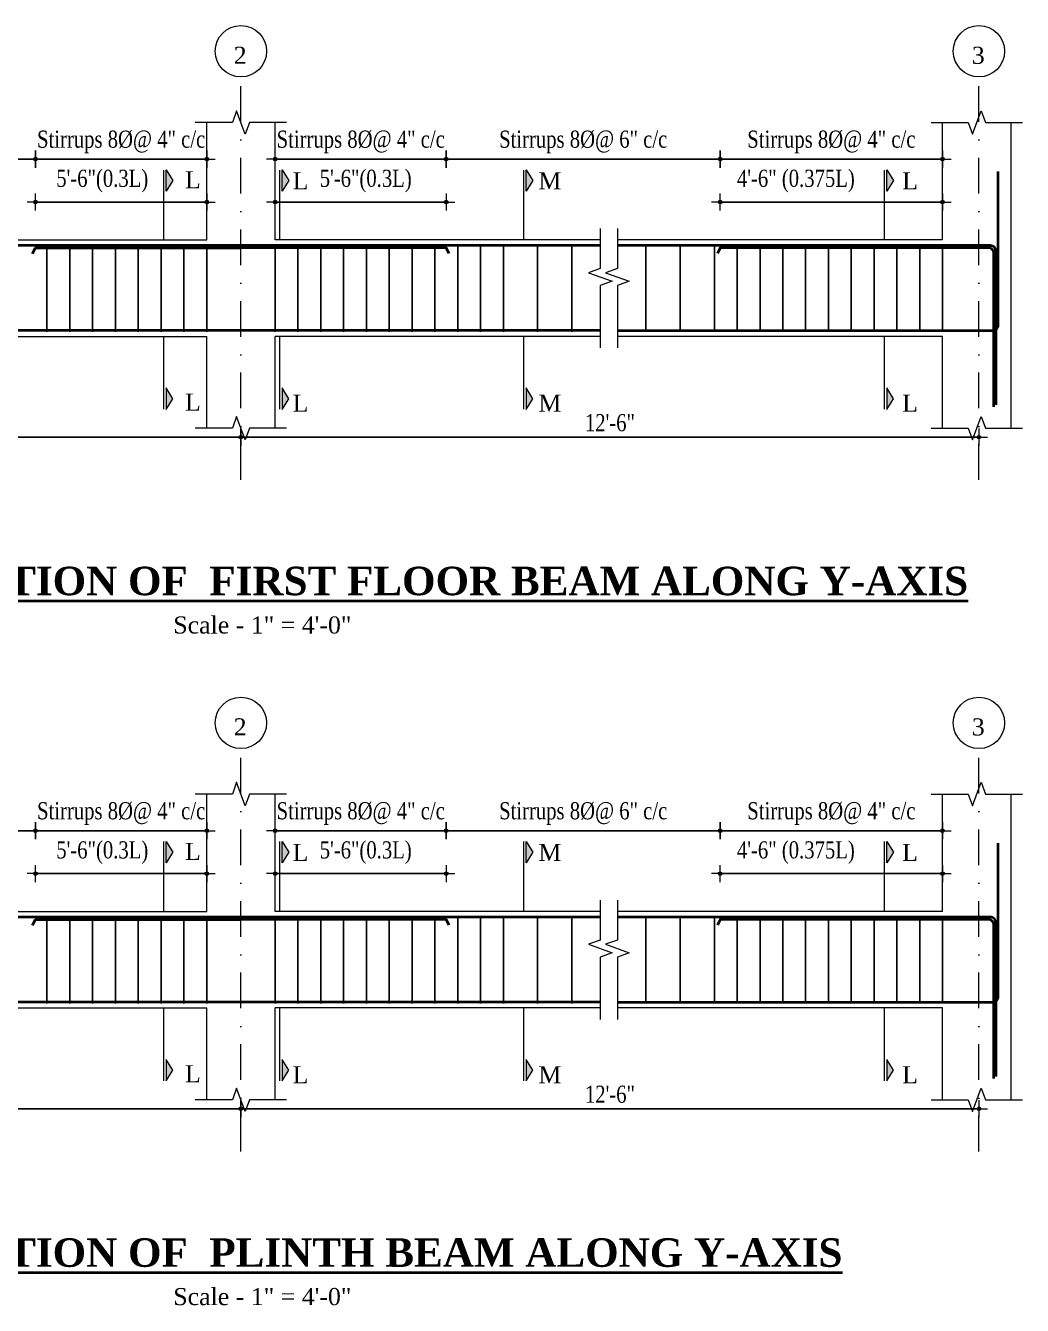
# Model space of a CAD drawing. Header units: feet. Extents: x 28652 to 66086, y -6769 to -640.
# Drawn here: x 56731 to 57080.5, y -1641.9 to -1193.3 of the extents above; entities that cross this region are included whole.
import ezdxf

# ---------------------------------------------------------------- set-up
doc = ezdxf.new("R2010")
doc.units = ezdxf.units.FT
doc.header["$LTSCALE"] = 50
doc.header["$MEASUREMENT"] = 0
doc.header["$PDMODE"] = 34
doc.linetypes.add('DASHDOTX2', pattern=[2, 1, -0.5, 0, -0.5])
for name, color, linetype, lineweight in [('DIMENSION', 142, 'Continuous', 13), ('SES-CENTRE', 8, 'DASHDOTX2', 13), ('SES-DIMENSION', 142, 'Continuous', 13), ('SES-HACTH', 8, 'Continuous', 13), ('SES-REBARS', 1, 'Continuous', 40), ('SES-SLAB OUTLINE', 4, 'Continuous', 18), ('SES-TEXT', 3, 'Continuous', 20), ('SES-TitleText', 7, 'Continuous', 40)]:
    doc.layers.add(name, color=color, linetype=linetype, lineweight=lineweight)
doc.layers.add('SES-STIRRUP', color=10, linetype='Continuous')
doc.styles.add('1.8 str', font='times.ttf', dxfattribs={"width": 0.8, "height": 6})
doc.styles.add('SES-ARAIL', font='times.ttf', dxfattribs={"height": 6})
doc.styles.add('SES-Title Text', font='times.ttf', dxfattribs={"height": 10})
doc.dimstyles.new('1.4', dxfattribs={"dimscale": 0, "dimtxt": 6, "dimasz": 0.5, "dimexe": 2, "dimexo": 9, "dimgap": 2, "dimtad": 1, "dimdec": 0, "dimlfac": 0.5, "dimzin": 3, "dimdsep": 46, "dimlunit": 4, "dimtxsty": '1.8 str', "dimblk": 'DIM', "dimcen": 3, "dimdle": 3, "dimse1": 1, "dimse2": 1, "dimclrd": 256, "dimclre": 256, "dimclrt": 7, "dimadec": 1, "dimazin": 2, "dimtfac": 1, "dimtdec": 0, "dimtix": 1, "dimtofl": 0, "dimtmove": 2, "dimatfit": 3, "dimldrblk": 'arrow', "dimfxl": 2, "dimfrac": 2, "dimtolj": 2, "dimtzin": 0, "dimarcsym": 0})

# ---------------------------------------------------------------- blocks, each defined once
blk = doc.blocks.new('DIM')
at = {"layer": 'DIMENSION'}
h = blk.add_hatch(color=256, dxfattribs=at)
h.paths.add_polyline_path([(0, 1.28), (0, 0), (1.28, 0, 0.414214)])
h.paths.add_polyline_path([(1.28, 0), (0, 0), (0, -1.28, 0.414214)])
h.paths.add_polyline_path([(0, 0), (-1.28, 0, 0.414214), (0, -1.28)])
h.paths.add_polyline_path([(0, 1.28, 0.414214), (-1.28, 0), (0, 0)])
for p, q in [((-6, 0), (6, 0)), ((0, 6), (0, -6))]:
    blk.add_line(p, q, dxfattribs=at)
blk.add_circle((0, 0), 1.28, dxfattribs=at)
blk = doc.blocks.new('*D562')
at = {"layer": 'Defpoints', "color": 0, "ltscale": 10, "transparency": 16777216}
for p in [(56734.51, -1490.57), (56734.51, -1506.59), (56794.51, -1511.29)]:
    blk.add_point(p, dxfattribs=at)
at = {"layer": 'SES-DIMENSION', "lineweight": -2, "ltscale": 10, "transparency": 16777216}
blk.add_line((56794.01, -1490.57), (56735.01, -1490.57), dxfattribs=at)
at = {"layer": 'SES-DIMENSION', "lineweight": -2, "ltscale": 10, "transparency": 16777216, "xscale": 0.5, "yscale": 0.5, "zscale": 0.5, "rotation": 180}
blk.add_blockref('DIM', (56734.51, -1490.57), dxfattribs=at)
at = {"layer": 'SES-DIMENSION', "lineweight": -2, "ltscale": 10, "transparency": 16777216, "xscale": 0.5, "yscale": 0.5, "zscale": 0.5}
blk.add_blockref('DIM', (56794.51, -1490.57), dxfattribs=at)
at = {"layer": 'SES-DIMENSION', "color": 7, "ltscale": 10, "transparency": 16777216, "insert": (56757.88, -1483.21), "char_height": 6, "attachment_point": 5, "style": '1.8 str'}
blk.add_mtext('\\A2;5\'-6"(0.3L)', dxfattribs=at)
blk = doc.blocks.new('arrow')
at = {"layer": 'DIMENSION'}
blk.add_lwpolyline([(1.21, 0, 0, 2.1, 0), (-2.29, 0, 0, 0, 0), (1.21, 0, 0, 0, 0)], format="xyseb", dxfattribs=at)
blk = doc.blocks.new('*D563')
at = {"layer": 'Defpoints', "color": 0, "ltscale": 10, "transparency": 16777216}
for p in [(56794.51, -1475.53), (56794.51, -1489.07), (56734.51, -1506.59)]:
    blk.add_point(p, dxfattribs=at)
at = {"layer": 'SES-DIMENSION', "lineweight": -2, "ltscale": 10, "transparency": 16777216}
blk.add_line((56735.01, -1475.53), (56794.01, -1475.53), dxfattribs=at)
at = {"layer": 'SES-DIMENSION', "lineweight": -2, "ltscale": 10, "transparency": 16777216, "xscale": 0.5, "yscale": 0.5, "zscale": 0.5, "rotation": 180}
blk.add_blockref('DIM', (56734.51, -1475.53), dxfattribs=at)
at = {"layer": 'SES-DIMENSION', "lineweight": -2, "ltscale": 10, "transparency": 16777216, "xscale": 0.5, "yscale": 0.5, "zscale": 0.5}
blk.add_blockref('DIM', (56794.51, -1475.53), dxfattribs=at)
at = {"layer": 'SES-DIMENSION', "color": 7, "ltscale": 10, "transparency": 16777216, "insert": (56764.51, -1469.5), "char_height": 6, "attachment_point": 5, "style": '1.8 str'}
blk.add_mtext('\\A2;Stirrups 8%%C@ 4" c/c', dxfattribs=at)
blk = doc.blocks.new('*D564')
at = {"layer": 'Defpoints', "color": 0, "ltscale": 10, "transparency": 16777216}
for p in [(56974.51, -1490.57), (57052.51, -1511.29), (56974.51, -1514.04)]:
    blk.add_point(p, dxfattribs=at)
at = {"layer": 'SES-DIMENSION', "lineweight": -2, "ltscale": 10, "transparency": 16777216}
blk.add_line((57052.01, -1490.57), (56975.01, -1490.57), dxfattribs=at)
at = {"layer": 'SES-DIMENSION', "lineweight": -2, "ltscale": 10, "transparency": 16777216, "xscale": 0.5, "yscale": 0.5, "zscale": 0.5, "rotation": 180}
blk.add_blockref('DIM', (56974.51, -1490.57), dxfattribs=at)
at = {"layer": 'SES-DIMENSION', "lineweight": -2, "ltscale": 10, "transparency": 16777216, "xscale": 0.5, "yscale": 0.5, "zscale": 0.5}
blk.add_blockref('DIM', (57052.51, -1490.57), dxfattribs=at)
at = {"layer": 'SES-DIMENSION', "color": 7, "ltscale": 10, "transparency": 16777216, "insert": (57001.07, -1483.21), "char_height": 6, "attachment_point": 5, "style": '1.8 str'}
blk.add_mtext('\\A2;4\'-6" (0.375L)', dxfattribs=at)
blk = doc.blocks.new('*D565')
at = {"layer": 'Defpoints', "color": 0, "ltscale": 10, "transparency": 16777216}
for p in [(56974.51, -1475.53), (57052.51, -1487.51), (56974.51, -1492.07)]:
    blk.add_point(p, dxfattribs=at)
at = {"layer": 'SES-DIMENSION', "lineweight": -2, "ltscale": 10, "transparency": 16777216}
blk.add_line((57052.01, -1475.53), (56975.01, -1475.53), dxfattribs=at)
at = {"layer": 'SES-DIMENSION', "lineweight": -2, "ltscale": 10, "transparency": 16777216, "xscale": 0.5, "yscale": 0.5, "zscale": 0.5, "rotation": 180}
blk.add_blockref('DIM', (56974.51, -1475.53), dxfattribs=at)
at = {"layer": 'SES-DIMENSION', "lineweight": -2, "ltscale": 10, "transparency": 16777216, "xscale": 0.5, "yscale": 0.5, "zscale": 0.5}
blk.add_blockref('DIM', (57052.51, -1475.53), dxfattribs=at)
at = {"layer": 'SES-DIMENSION', "color": 7, "ltscale": 10, "transparency": 16777216, "insert": (57013.51, -1469.5), "char_height": 6, "attachment_point": 5, "style": '1.8 str'}
blk.add_mtext('\\A2;Stirrups 8%%C@ 4" c/c', dxfattribs=at)
blk = doc.blocks.new('*D566')
at = {"layer": 'Defpoints', "color": 0, "ltscale": 10, "transparency": 16777216}
for p in [(56878.51, -1490.57), (56878.51, -1506.59), (56818.51, -1511.29)]:
    blk.add_point(p, dxfattribs=at)
at = {"layer": 'SES-DIMENSION', "lineweight": -2, "ltscale": 10, "transparency": 16777216}
blk.add_line((56819.01, -1490.57), (56878.01, -1490.57), dxfattribs=at)
at = {"layer": 'SES-DIMENSION', "lineweight": -2, "ltscale": 10, "transparency": 16777216, "xscale": 0.5, "yscale": 0.5, "zscale": 0.5, "rotation": 180}
blk.add_blockref('DIM', (56818.51, -1490.57), dxfattribs=at)
at = {"layer": 'SES-DIMENSION', "lineweight": -2, "ltscale": 10, "transparency": 16777216, "xscale": 0.5, "yscale": 0.5, "zscale": 0.5}
blk.add_blockref('DIM', (56878.51, -1490.57), dxfattribs=at)
at = {"layer": 'SES-DIMENSION', "color": 7, "ltscale": 10, "transparency": 16777216, "insert": (56850.26, -1483.21), "char_height": 6, "attachment_point": 5, "style": '1.8 str'}
blk.add_mtext('\\A2;5\'-6"(0.3L)', dxfattribs=at)
blk = doc.blocks.new('*D567')
at = {"layer": 'Defpoints', "color": 0, "ltscale": 10, "transparency": 16777216}
for p in [(56878.51, -1475.53), (56974.51, -1492.07), (56878.51, -1506.59)]:
    blk.add_point(p, dxfattribs=at)
at = {"layer": 'SES-DIMENSION', "lineweight": -2, "ltscale": 10, "transparency": 16777216}
blk.add_line((56974.01, -1475.53), (56879.01, -1475.53), dxfattribs=at)
at = {"layer": 'SES-DIMENSION', "lineweight": -2, "ltscale": 10, "transparency": 16777216, "xscale": 0.5, "yscale": 0.5, "zscale": 0.5, "rotation": 180}
blk.add_blockref('DIM', (56878.51, -1475.53), dxfattribs=at)
at = {"layer": 'SES-DIMENSION', "lineweight": -2, "ltscale": 10, "transparency": 16777216, "xscale": 0.5, "yscale": 0.5, "zscale": 0.5}
blk.add_blockref('DIM', (56974.51, -1475.53), dxfattribs=at)
at = {"layer": 'SES-DIMENSION', "color": 7, "ltscale": 10, "transparency": 16777216, "insert": (56926.51, -1469.5), "char_height": 6, "attachment_point": 5, "style": '1.8 str'}
blk.add_mtext('\\A2;Stirrups 8%%C@ 6" c/c', dxfattribs=at)
blk = doc.blocks.new('*D568')
at = {"layer": 'Defpoints', "color": 0, "ltscale": 10, "transparency": 16777216}
for p in [(56818.51, -1475.53), (56818.51, -1489.07), (56878.51, -1506.59)]:
    blk.add_point(p, dxfattribs=at)
at = {"layer": 'SES-DIMENSION', "lineweight": -2, "ltscale": 10, "transparency": 16777216}
blk.add_line((56878.01, -1475.53), (56819.01, -1475.53), dxfattribs=at)
at = {"layer": 'SES-DIMENSION', "lineweight": -2, "ltscale": 10, "transparency": 16777216, "xscale": 0.5, "yscale": 0.5, "zscale": 0.5, "rotation": 180}
blk.add_blockref('DIM', (56818.51, -1475.53), dxfattribs=at)
at = {"layer": 'SES-DIMENSION', "lineweight": -2, "ltscale": 10, "transparency": 16777216, "xscale": 0.5, "yscale": 0.5, "zscale": 0.5}
blk.add_blockref('DIM', (56878.51, -1475.53), dxfattribs=at)
at = {"layer": 'SES-DIMENSION', "color": 7, "ltscale": 10, "transparency": 16777216, "insert": (56848.51, -1469.5), "char_height": 6, "attachment_point": 5, "style": '1.8 str'}
blk.add_mtext('\\A2;Stirrups 8%%C@ 4" c/c', dxfattribs=at)
blk = doc.blocks.new('*D570')
at = {"layer": 'Defpoints', "color": 0, "ltscale": 10, "transparency": 16777216}
for p in [(56806.51, -1572.97), (57065.27, -1572.97), (57065.27, -1572.97)]:
    blk.add_point(p, dxfattribs=at)
at = {"layer": 'SES-DIMENSION', "lineweight": -2, "ltscale": 10, "transparency": 16777216}
blk.add_line((56807.01, -1572.97), (57064.77, -1572.97), dxfattribs=at)
at = {"layer": 'SES-DIMENSION', "lineweight": -2, "ltscale": 10, "transparency": 16777216, "xscale": 0.5, "yscale": 0.5, "zscale": 0.5, "rotation": 180}
blk.add_blockref('DIM', (56806.51, -1572.97), dxfattribs=at)
at = {"layer": 'SES-DIMENSION', "lineweight": -2, "ltscale": 10, "transparency": 16777216, "xscale": 0.5, "yscale": 0.5, "zscale": 0.5}
blk.add_blockref('DIM', (57065.27, -1572.97), dxfattribs=at)
at = {"layer": 'SES-DIMENSION', "color": 7, "ltscale": 10, "transparency": 16777216, "insert": (56935.89, -1567.92), "char_height": 6, "attachment_point": 5, "style": '1.8 str'}
blk.add_mtext('\\A2;12\'-6"', dxfattribs=at)
blk = doc.blocks.new('*D571')
at = {"layer": 'Defpoints', "color": 0, "ltscale": 10, "transparency": 16777216}
for p in [(56638.51, -1475.53), (56734.51, -1493.57), (56638.51, -1514.04)]:
    blk.add_point(p, dxfattribs=at)
at = {"layer": 'SES-DIMENSION', "lineweight": -2, "ltscale": 10, "transparency": 16777216}
blk.add_line((56734.01, -1475.53), (56639.01, -1475.53), dxfattribs=at)
at = {"layer": 'SES-DIMENSION', "lineweight": -2, "ltscale": 10, "transparency": 16777216, "xscale": 0.5, "yscale": 0.5, "zscale": 0.5, "rotation": 180}
blk.add_blockref('DIM', (56638.51, -1475.53), dxfattribs=at)
at = {"layer": 'SES-DIMENSION', "lineweight": -2, "ltscale": 10, "transparency": 16777216, "xscale": 0.5, "yscale": 0.5, "zscale": 0.5}
blk.add_blockref('DIM', (56734.51, -1475.53), dxfattribs=at)
at = {"layer": 'SES-DIMENSION', "color": 7, "ltscale": 10, "transparency": 16777216, "insert": (56686.51, -1469.5), "char_height": 6, "attachment_point": 5, "style": '1.8 str'}
blk.add_mtext('\\A2;Stirrups 8%%C@ 6" c/c', dxfattribs=at)
blk = doc.blocks.new('*D572')
at = {"layer": 'Defpoints', "color": 0, "ltscale": 10, "transparency": 16777216}
for p in [(56548.51, -1572.97), (56806.51, -1571.87), (56806.51, -1572.97)]:
    blk.add_point(p, dxfattribs=at)
at = {"layer": 'SES-DIMENSION', "lineweight": -2, "ltscale": 10, "transparency": 16777216}
blk.add_line((56549.01, -1572.97), (56806.01, -1572.97), dxfattribs=at)
at = {"layer": 'SES-DIMENSION', "lineweight": -2, "ltscale": 10, "transparency": 16777216, "xscale": 0.5, "yscale": 0.5, "zscale": 0.5, "rotation": 180}
blk.add_blockref('DIM', (56548.51, -1572.97), dxfattribs=at)
at = {"layer": 'SES-DIMENSION', "lineweight": -2, "ltscale": 10, "transparency": 16777216, "xscale": 0.5, "yscale": 0.5, "zscale": 0.5}
blk.add_blockref('DIM', (56806.51, -1572.97), dxfattribs=at)
at = {"layer": 'SES-DIMENSION', "color": 7, "ltscale": 10, "transparency": 16777216, "insert": (56677.51, -1567.91), "char_height": 6, "attachment_point": 5, "style": '1.8 str'}
blk.add_mtext('\\A2;12\'-9"', dxfattribs=at)
blk = doc.blocks.new('*D559')
at = {"layer": 'Defpoints', "color": 0, "ltscale": 10, "transparency": 16777216}
for p in [(56734.51, -1255.19), (56734.51, -1271.2), (56794.51, -1275.91)]:
    blk.add_point(p, dxfattribs=at)
at = {"layer": 'SES-DIMENSION', "lineweight": -2, "ltscale": 10, "transparency": 16777216}
blk.add_line((56794.01, -1255.19), (56735.01, -1255.19), dxfattribs=at)
at = {"layer": 'SES-DIMENSION', "lineweight": -2, "ltscale": 10, "transparency": 16777216, "xscale": 0.5, "yscale": 0.5, "zscale": 0.5, "rotation": 180}
blk.add_blockref('DIM', (56734.51, -1255.19), dxfattribs=at)
at = {"layer": 'SES-DIMENSION', "lineweight": -2, "ltscale": 10, "transparency": 16777216, "xscale": 0.5, "yscale": 0.5, "zscale": 0.5}
blk.add_blockref('DIM', (56794.51, -1255.19), dxfattribs=at)
at = {"layer": 'SES-DIMENSION', "color": 7, "ltscale": 10, "transparency": 16777216, "insert": (56757.88, -1247.83), "char_height": 6, "attachment_point": 5, "style": '1.8 str'}
blk.add_mtext('\\A2;5\'-6"(0.3L)', dxfattribs=at)
blk = doc.blocks.new('*D560')
at = {"layer": 'Defpoints', "color": 0, "ltscale": 10, "transparency": 16777216}
for p in [(56794.51, -1240.15), (56794.51, -1253.69), (56734.51, -1271.2)]:
    blk.add_point(p, dxfattribs=at)
at = {"layer": 'SES-DIMENSION', "lineweight": -2, "ltscale": 10, "transparency": 16777216}
blk.add_line((56735.01, -1240.15), (56794.01, -1240.15), dxfattribs=at)
at = {"layer": 'SES-DIMENSION', "lineweight": -2, "ltscale": 10, "transparency": 16777216, "xscale": 0.5, "yscale": 0.5, "zscale": 0.5, "rotation": 180}
blk.add_blockref('DIM', (56734.51, -1240.15), dxfattribs=at)
at = {"layer": 'SES-DIMENSION', "lineweight": -2, "ltscale": 10, "transparency": 16777216, "xscale": 0.5, "yscale": 0.5, "zscale": 0.5}
blk.add_blockref('DIM', (56794.51, -1240.15), dxfattribs=at)
at = {"layer": 'SES-DIMENSION', "color": 7, "ltscale": 10, "transparency": 16777216, "insert": (56764.51, -1234.12), "char_height": 6, "attachment_point": 5, "style": '1.8 str'}
blk.add_mtext('\\A2;Stirrups 8%%C@ 4" c/c', dxfattribs=at)
blk = doc.blocks.new('*D402')
at = {"layer": 'Defpoints', "color": 0, "ltscale": 10, "transparency": 16777216}
for p in [(56974.51, -1255.19), (57052.51, -1275.91), (56974.51, -1278.66)]:
    blk.add_point(p, dxfattribs=at)
at = {"layer": 'SES-DIMENSION', "lineweight": -2, "ltscale": 10, "transparency": 16777216}
blk.add_line((57052.01, -1255.19), (56975.01, -1255.19), dxfattribs=at)
at = {"layer": 'SES-DIMENSION', "lineweight": -2, "ltscale": 10, "transparency": 16777216, "xscale": 0.5, "yscale": 0.5, "zscale": 0.5, "rotation": 180}
blk.add_blockref('DIM', (56974.51, -1255.19), dxfattribs=at)
at = {"layer": 'SES-DIMENSION', "lineweight": -2, "ltscale": 10, "transparency": 16777216, "xscale": 0.5, "yscale": 0.5, "zscale": 0.5}
blk.add_blockref('DIM', (57052.51, -1255.19), dxfattribs=at)
at = {"layer": 'SES-DIMENSION', "color": 7, "ltscale": 10, "transparency": 16777216, "insert": (57001.07, -1247.83), "char_height": 6, "attachment_point": 5, "style": '1.8 str'}
blk.add_mtext('\\A2;4\'-6" (0.375L)', dxfattribs=at)
blk = doc.blocks.new('*D403')
at = {"layer": 'Defpoints', "color": 0, "ltscale": 10, "transparency": 16777216}
for p in [(56974.51, -1240.15), (57052.51, -1252.12), (56974.51, -1256.69)]:
    blk.add_point(p, dxfattribs=at)
at = {"layer": 'SES-DIMENSION', "lineweight": -2, "ltscale": 10, "transparency": 16777216}
blk.add_line((57052.01, -1240.15), (56975.01, -1240.15), dxfattribs=at)
at = {"layer": 'SES-DIMENSION', "lineweight": -2, "ltscale": 10, "transparency": 16777216, "xscale": 0.5, "yscale": 0.5, "zscale": 0.5, "rotation": 180}
blk.add_blockref('DIM', (56974.51, -1240.15), dxfattribs=at)
at = {"layer": 'SES-DIMENSION', "lineweight": -2, "ltscale": 10, "transparency": 16777216, "xscale": 0.5, "yscale": 0.5, "zscale": 0.5}
blk.add_blockref('DIM', (57052.51, -1240.15), dxfattribs=at)
at = {"layer": 'SES-DIMENSION', "color": 7, "ltscale": 10, "transparency": 16777216, "insert": (57013.51, -1234.12), "char_height": 6, "attachment_point": 5, "style": '1.8 str'}
blk.add_mtext('\\A2;Stirrups 8%%C@ 4" c/c', dxfattribs=at)
blk = doc.blocks.new('*D404')
at = {"layer": 'Defpoints', "color": 0, "ltscale": 10, "transparency": 16777216}
for p in [(56878.51, -1255.19), (56878.51, -1271.2), (56818.51, -1275.91)]:
    blk.add_point(p, dxfattribs=at)
at = {"layer": 'SES-DIMENSION', "lineweight": -2, "ltscale": 10, "transparency": 16777216}
blk.add_line((56819.01, -1255.19), (56878.01, -1255.19), dxfattribs=at)
at = {"layer": 'SES-DIMENSION', "lineweight": -2, "ltscale": 10, "transparency": 16777216, "xscale": 0.5, "yscale": 0.5, "zscale": 0.5, "rotation": 180}
blk.add_blockref('DIM', (56818.51, -1255.19), dxfattribs=at)
at = {"layer": 'SES-DIMENSION', "lineweight": -2, "ltscale": 10, "transparency": 16777216, "xscale": 0.5, "yscale": 0.5, "zscale": 0.5}
blk.add_blockref('DIM', (56878.51, -1255.19), dxfattribs=at)
at = {"layer": 'SES-DIMENSION', "color": 7, "ltscale": 10, "transparency": 16777216, "insert": (56850.26, -1247.83), "char_height": 6, "attachment_point": 5, "style": '1.8 str'}
blk.add_mtext('\\A2;5\'-6"(0.3L)', dxfattribs=at)
blk = doc.blocks.new('*D405')
at = {"layer": 'Defpoints', "color": 0, "ltscale": 10, "transparency": 16777216}
for p in [(56878.51, -1240.15), (56974.51, -1256.69), (56878.51, -1271.2)]:
    blk.add_point(p, dxfattribs=at)
at = {"layer": 'SES-DIMENSION', "lineweight": -2, "ltscale": 10, "transparency": 16777216}
blk.add_line((56974.01, -1240.15), (56879.01, -1240.15), dxfattribs=at)
at = {"layer": 'SES-DIMENSION', "lineweight": -2, "ltscale": 10, "transparency": 16777216, "xscale": 0.5, "yscale": 0.5, "zscale": 0.5, "rotation": 180}
blk.add_blockref('DIM', (56878.51, -1240.15), dxfattribs=at)
at = {"layer": 'SES-DIMENSION', "lineweight": -2, "ltscale": 10, "transparency": 16777216, "xscale": 0.5, "yscale": 0.5, "zscale": 0.5}
blk.add_blockref('DIM', (56974.51, -1240.15), dxfattribs=at)
at = {"layer": 'SES-DIMENSION', "color": 7, "ltscale": 10, "transparency": 16777216, "insert": (56926.51, -1234.12), "char_height": 6, "attachment_point": 5, "style": '1.8 str'}
blk.add_mtext('\\A2;Stirrups 8%%C@ 6" c/c', dxfattribs=at)
blk = doc.blocks.new('*D406')
at = {"layer": 'Defpoints', "color": 0, "ltscale": 10, "transparency": 16777216}
for p in [(56818.51, -1240.15), (56818.51, -1253.69), (56878.51, -1271.2)]:
    blk.add_point(p, dxfattribs=at)
at = {"layer": 'SES-DIMENSION', "lineweight": -2, "ltscale": 10, "transparency": 16777216}
blk.add_line((56878.01, -1240.15), (56819.01, -1240.15), dxfattribs=at)
at = {"layer": 'SES-DIMENSION', "lineweight": -2, "ltscale": 10, "transparency": 16777216, "xscale": 0.5, "yscale": 0.5, "zscale": 0.5, "rotation": 180}
blk.add_blockref('DIM', (56818.51, -1240.15), dxfattribs=at)
at = {"layer": 'SES-DIMENSION', "lineweight": -2, "ltscale": 10, "transparency": 16777216, "xscale": 0.5, "yscale": 0.5, "zscale": 0.5}
blk.add_blockref('DIM', (56878.51, -1240.15), dxfattribs=at)
at = {"layer": 'SES-DIMENSION', "color": 7, "ltscale": 10, "transparency": 16777216, "insert": (56848.51, -1234.12), "char_height": 6, "attachment_point": 5, "style": '1.8 str'}
blk.add_mtext('\\A2;Stirrups 8%%C@ 4" c/c', dxfattribs=at)
blk = doc.blocks.new('*D408')
at = {"layer": 'Defpoints', "color": 0, "ltscale": 10, "transparency": 16777216}
for p in [(56806.51, -1337.59), (57065.27, -1337.59), (57065.27, -1337.59)]:
    blk.add_point(p, dxfattribs=at)
at = {"layer": 'SES-DIMENSION', "lineweight": -2, "ltscale": 10, "transparency": 16777216}
blk.add_line((56807.01, -1337.59), (57064.77, -1337.59), dxfattribs=at)
at = {"layer": 'SES-DIMENSION', "lineweight": -2, "ltscale": 10, "transparency": 16777216, "xscale": 0.5, "yscale": 0.5, "zscale": 0.5, "rotation": 180}
blk.add_blockref('DIM', (56806.51, -1337.59), dxfattribs=at)
at = {"layer": 'SES-DIMENSION', "lineweight": -2, "ltscale": 10, "transparency": 16777216, "xscale": 0.5, "yscale": 0.5, "zscale": 0.5}
blk.add_blockref('DIM', (57065.27, -1337.59), dxfattribs=at)
at = {"layer": 'SES-DIMENSION', "color": 7, "ltscale": 10, "transparency": 16777216, "insert": (56935.89, -1332.54), "char_height": 6, "attachment_point": 5, "style": '1.8 str'}
blk.add_mtext('\\A2;12\'-6"', dxfattribs=at)
blk = doc.blocks.new('*D409')
at = {"layer": 'Defpoints', "color": 0, "ltscale": 10, "transparency": 16777216}
for p in [(56638.51, -1240.15), (56734.51, -1258.19), (56638.51, -1278.66)]:
    blk.add_point(p, dxfattribs=at)
at = {"layer": 'SES-DIMENSION', "lineweight": -2, "ltscale": 10, "transparency": 16777216}
blk.add_line((56734.01, -1240.15), (56639.01, -1240.15), dxfattribs=at)
at = {"layer": 'SES-DIMENSION', "lineweight": -2, "ltscale": 10, "transparency": 16777216, "xscale": 0.5, "yscale": 0.5, "zscale": 0.5, "rotation": 180}
blk.add_blockref('DIM', (56638.51, -1240.15), dxfattribs=at)
at = {"layer": 'SES-DIMENSION', "lineweight": -2, "ltscale": 10, "transparency": 16777216, "xscale": 0.5, "yscale": 0.5, "zscale": 0.5}
blk.add_blockref('DIM', (56734.51, -1240.15), dxfattribs=at)
at = {"layer": 'SES-DIMENSION', "color": 7, "ltscale": 10, "transparency": 16777216, "insert": (56686.51, -1234.12), "char_height": 6, "attachment_point": 5, "style": '1.8 str'}
blk.add_mtext('\\A2;Stirrups 8%%C@ 6" c/c', dxfattribs=at)
blk = doc.blocks.new('*D410')
at = {"layer": 'Defpoints', "color": 0, "ltscale": 10, "transparency": 16777216}
for p in [(56806.51, -1336.48), (56548.51, -1337.59), (56806.51, -1337.59)]:
    blk.add_point(p, dxfattribs=at)
at = {"layer": 'SES-DIMENSION', "lineweight": -2, "ltscale": 10, "transparency": 16777216}
blk.add_line((56549.01, -1337.59), (56806.01, -1337.59), dxfattribs=at)
at = {"layer": 'SES-DIMENSION', "lineweight": -2, "ltscale": 10, "transparency": 16777216, "xscale": 0.5, "yscale": 0.5, "zscale": 0.5, "rotation": 180}
blk.add_blockref('DIM', (56548.51, -1337.59), dxfattribs=at)
at = {"layer": 'SES-DIMENSION', "lineweight": -2, "ltscale": 10, "transparency": 16777216, "xscale": 0.5, "yscale": 0.5, "zscale": 0.5}
blk.add_blockref('DIM', (56806.51, -1337.59), dxfattribs=at)
at = {"layer": 'SES-DIMENSION', "color": 7, "ltscale": 10, "transparency": 16777216, "insert": (56677.51, -1332.53), "char_height": 6, "attachment_point": 5, "style": '1.8 str'}
blk.add_mtext('\\A2;12\'-9"', dxfattribs=at)

msp = doc.modelspace()

# ---------------------------------------------------------------- hatches: boundary and pattern name
at = {"layer": 'SES-HACTH', "ltscale": 10}
for points in [[(56780.3, -1243.91), (56780.3, -1251.41), (56782.61, -1247.66)], [(56820.97, -1243.91), (56820.97, -1251.41), (56823.28, -1247.66)], [(56906.49, -1243.91), (56906.49, -1251.41), (56908.8, -1247.66)], [(57033.01, -1243.91), (57033.01, -1251.41), (57035.32, -1247.66)], [(56780.3, -1327.85), (56780.3, -1320.35), (56782.61, -1324.1)], [(56820.97, -1327.85), (56820.97, -1320.35), (56823.28, -1324.1)], [(56906.49, -1327.85), (56906.49, -1320.35), (56908.8, -1324.1)], [(57033.01, -1327.85), (57033.01, -1320.35), (57035.32, -1324.1)], [(56780.3, -1479.29), (56780.3, -1486.79), (56782.61, -1483.04)], [(56820.97, -1479.29), (56820.97, -1486.79), (56823.28, -1483.04)], [(56906.49, -1479.29), (56906.49, -1486.79), (56908.8, -1483.04)], [(57033.01, -1479.29), (57033.01, -1486.79), (57035.32, -1483.04)], [(56780.3, -1563.23), (56780.3, -1555.73), (56782.61, -1559.48)], [(56820.97, -1563.23), (56820.97, -1555.73), (56823.28, -1559.48)], [(56906.49, -1563.23), (56906.49, -1555.73), (56908.8, -1559.48)], [(57033.01, -1563.23), (57033.01, -1555.73), (57035.32, -1559.48)]]:
    msp.add_hatch(color=256, dxfattribs=at).paths.add_polyline_path(points)

# ---------------------------------------------------------------- linework, layer by layer
at = {"layer": 'SES-CENTRE', "ltscale": 0.25}
for p, q in [((56806.51, -1352.58), (56806.51, -1211.34)), ((57065.27, -1352.58), (57065.27, -1211.34)), ((56806.51, -1587.96), (56806.51, -1446.72)), ((57065.27, -1587.96), (57065.27, -1446.72))]:
    msp.add_line(p, q, dxfattribs=at)
at = {"layer": 'SES-DIMENSION', "ltscale": 10}
for p, q in [((56779.45, -1268.45), (56779.45, -1243.96)), ((56820.11, -1268.45), (56820.11, -1243.96)), ((56905.64, -1268.45), (56905.64, -1243.96)), ((57032.15, -1268.45), (57032.15, -1243.96)), ((56779.45, -1327.8), (56779.45, -1302.26)), ((56820.11, -1327.8), (56820.11, -1302.26)), ((56905.64, -1327.8), (56905.64, -1302.26)), ((57032.15, -1327.8), (57032.15, -1302.26)), ((56779.45, -1503.84), (56779.45, -1479.34)), ((56820.11, -1503.84), (56820.11, -1479.34)), ((56905.64, -1503.84), (56905.64, -1479.34)), ((57032.15, -1503.84), (57032.15, -1479.34)), ((56779.45, -1563.18), (56779.45, -1537.64)), ((56820.11, -1563.18), (56820.11, -1537.64)), ((56905.64, -1563.18), (56905.64, -1537.64)), ((57032.15, -1563.18), (57032.15, -1537.64))]:
    msp.add_line(p, q, dxfattribs=at)
for points in [[(56780.3, -1251.41), (56780.3, -1243.91), (56782.61, -1247.66), (56780.3, -1251.41)], [(56820.97, -1251.41), (56820.97, -1243.91), (56823.28, -1247.66), (56820.97, -1251.41)], [(56906.49, -1251.41), (56906.49, -1243.91), (56908.8, -1247.66), (56906.49, -1251.41)], [(57033.01, -1251.41), (57033.01, -1243.91), (57035.32, -1247.66), (57033.01, -1251.41)], [(56780.3, -1486.79), (56780.3, -1479.29), (56782.61, -1483.04), (56780.3, -1486.79)], [(56820.97, -1486.79), (56820.97, -1479.29), (56823.28, -1483.04), (56820.97, -1486.79)], [(56906.49, -1486.79), (56906.49, -1479.29), (56908.8, -1483.04), (56906.49, -1486.79)], [(57033.01, -1486.79), (57033.01, -1479.29), (57035.32, -1483.04), (57033.01, -1486.79)]]:
    msp.add_lwpolyline(points, dxfattribs=at)
at = {"layer": 'SES-DIMENSION', "linetype": 'Continuous', "ltscale": 10}
for centre in [(56806.51, -1202.34), (57065.27, -1202.34), (56806.51, -1437.72), (57065.27, -1437.72)]:
    msp.add_circle(centre, 9, dxfattribs=at)
at = {"layer": 'SES-REBARS', "ltscale": 10}
for p, q in [((56932.51, -1270.45), (56680.51, -1270.45)), ((56932.51, -1300.26), (56680.51, -1300.26)), ((56932.51, -1505.84), (56680.51, -1505.84)), ((56932.51, -1535.64), (56680.51, -1535.64))]:
    msp.add_line(p, q, dxfattribs=at)
for points in [[(57052.51, -1300.26), (57069.99, -1300.26, 0.414214), (57072.01, -1298.24), (57072.01, -1244.45)], [(57071.26, -1326.26), (57071.26, -1272.47, 0.414214), (57069.24, -1270.45), (57052.51, -1270.45)], [(57070.51, -1327.01), (57070.51, -1273.22, 0.414214), (57068.49, -1271.2), (57052.51, -1271.2)], [(57052.51, -1535.64), (57069.99, -1535.64, 0.414214), (57072.01, -1533.63), (57072.01, -1479.84)], [(57071.26, -1561.64), (57071.26, -1507.85, 0.414214), (57069.24, -1505.84), (57052.51, -1505.84)], [(57070.51, -1562.39), (57070.51, -1508.6, 0.414214), (57068.49, -1506.59), (57052.51, -1506.59)]]:
    msp.add_lwpolyline(points, format="xyb", dxfattribs=at)
for points in [[(56733.46, -1273.2), (56734.51, -1271.2), (56806.51, -1271.2)], [(56879.55, -1273.2), (56878.51, -1271.2), (56806.51, -1271.2)], [(57069.24, -1270.45), (56938.51, -1270.45)], [(57068.49, -1271.2), (56974.51, -1271.2), (56973.55, -1273.2)], [(56938.51, -1300.26), (57070.51, -1300.26)], [(56733.46, -1508.59), (56734.51, -1506.59), (56806.51, -1506.59)], [(56879.55, -1508.59), (56878.51, -1506.59), (56806.51, -1506.59)], [(57069.24, -1505.84), (56938.51, -1505.84)], [(57068.49, -1506.59), (56974.51, -1506.59), (56973.55, -1508.59)], [(56938.51, -1535.64), (57070.51, -1535.64)]]:
    msp.add_lwpolyline(points, dxfattribs=at)
at = {"layer": 'SES-SLAB OUTLINE', "ltscale": 10}
for p, q in [((56794.51, -1268.45), (56794.51, -1227.29)), ((56818.51, -1268.45), (56818.51, -1227.29)), ((57052.51, -1268.45), (57052.51, -1227.29)), ((57076.51, -1334.45), (57076.51, -1227.29)), ((56680.51, -1268.45), (56794.51, -1268.45)), ((56932.51, -1268.45), (56818.51, -1268.45)), ((57052.51, -1268.45), (56938.51, -1268.45)), ((56680.51, -1302.26), (56794.51, -1302.26)), ((56794.51, -1334.45), (56794.51, -1302.26)), ((56932.51, -1302.26), (56818.51, -1302.26)), ((56818.51, -1334.45), (56818.51, -1302.26)), ((57052.51, -1302.26), (56938.51, -1302.26)), ((57052.51, -1334.45), (57052.51, -1302.26)), ((56794.51, -1503.84), (56794.51, -1462.67)), ((56818.51, -1503.84), (56818.51, -1462.67)), ((57052.51, -1503.84), (57052.51, -1462.67)), ((57076.51, -1569.83), (57076.51, -1462.67)), ((56680.51, -1503.84), (56794.51, -1503.84)), ((56932.51, -1503.84), (56818.51, -1503.84)), ((57052.51, -1503.84), (56938.51, -1503.84)), ((56680.51, -1537.64), (56794.51, -1537.64)), ((56794.51, -1569.83), (56794.51, -1537.64)), ((56932.51, -1537.64), (56818.51, -1537.64)), ((56818.51, -1569.83), (56818.51, -1537.64)), ((57052.51, -1537.64), (56938.51, -1537.64)), ((57052.51, -1569.83), (57052.51, -1537.64))]:
    msp.add_line(p, q, dxfattribs=at)
at = {"layer": 'SES-SLAB OUTLINE', "linetype": 'Continuous', "ltscale": 10}
for points in [[(56822.51, -1227.29), (56809.51, -1227.29), (56808.01, -1231.41), (56805.01, -1223.17), (56803.51, -1227.29), (56790.51, -1227.29)], [(57048.51, -1227.29), (57061.51, -1227.29), (57063.01, -1231.41), (57066.01, -1223.17), (57067.51, -1227.29), (57080.51, -1227.29)], [(56932.51, -1264.45), (56932.51, -1278.45), (56928.38, -1279.95), (56936.63, -1282.95), (56932.51, -1284.45), (56932.51, -1306.26)], [(56938.51, -1264.45), (56938.51, -1278.45), (56934.38, -1279.95), (56942.63, -1282.95), (56938.51, -1284.45), (56938.51, -1306.26)], [(56822.51, -1334.45), (56809.51, -1334.45), (56808.01, -1338.57), (56805.01, -1330.33), (56803.51, -1334.45), (56790.51, -1334.45)], [(57048.51, -1334.45), (57061.51, -1334.45), (57063.01, -1338.57), (57066.01, -1330.33), (57067.51, -1334.45), (57080.51, -1334.45)], [(56822.51, -1462.67), (56809.51, -1462.67), (56808.01, -1466.79), (56805.01, -1458.55), (56803.51, -1462.67), (56790.51, -1462.67)], [(57048.51, -1462.67), (57061.51, -1462.67), (57063.01, -1466.79), (57066.01, -1458.55), (57067.51, -1462.67), (57080.51, -1462.67)], [(56932.51, -1499.84), (56932.51, -1513.84), (56928.38, -1515.34), (56936.63, -1518.34), (56932.51, -1519.84), (56932.51, -1541.64)], [(56938.51, -1499.84), (56938.51, -1513.84), (56934.38, -1515.34), (56942.63, -1518.34), (56938.51, -1519.84), (56938.51, -1541.64)], [(56822.51, -1569.83), (56809.51, -1569.83), (56808.01, -1573.95), (56805.01, -1565.71), (56803.51, -1569.83), (56790.51, -1569.83)], [(57048.51, -1569.83), (57061.51, -1569.83), (57063.01, -1573.95), (57066.01, -1565.71), (57067.51, -1569.83), (57080.51, -1569.83)]]:
    msp.add_lwpolyline(points, dxfattribs=at)
at = {"layer": 'SES-STIRRUP'}
for p, q in [((56738.51, -1270.05), (56738.51, -1300.66)), ((56746.51, -1270.05), (56746.51, -1300.66)), ((56754.51, -1270.05), (56754.51, -1300.66)), ((56762.51, -1270.05), (56762.51, -1300.66)), ((56770.51, -1270.05), (56770.51, -1300.66)), ((56778.51, -1270.05), (56778.51, -1300.66)), ((56786.51, -1270.05), (56786.51, -1300.66)), ((56794.51, -1270.05), (56794.51, -1300.66)), ((56818.51, -1270.05), (56818.51, -1300.66)), ((56826.51, -1270.05), (56826.51, -1300.66)), ((56834.51, -1270.05), (56834.51, -1300.66)), ((56842.51, -1270.05), (56842.51, -1300.66)), ((56850.51, -1270.05), (56850.51, -1300.66)), ((56858.51, -1270.05), (56858.51, -1300.66)), ((56866.51, -1270.05), (56866.51, -1300.66)), ((56874.51, -1270.05), (56874.51, -1300.66)), ((56882.51, -1270.05), (56882.51, -1300.66)), ((56890.51, -1270.05), (56890.51, -1300.66)), ((56898.51, -1270.05), (56898.51, -1300.66)), ((56910.51, -1270.05), (56910.51, -1300.66)), ((56922.51, -1270.05), (56922.51, -1300.66)), ((56948.51, -1270.05), (56948.51, -1300.66)), ((56960.51, -1270.05), (56960.51, -1300.66)), ((56972.51, -1270.05), (56972.51, -1300.66)), ((56980.51, -1270.05), (56980.51, -1300.66)), ((56988.51, -1270.05), (56988.51, -1300.66)), ((56996.51, -1270.05), (56996.51, -1300.66)), ((57004.51, -1270.05), (57004.51, -1300.66)), ((57012.51, -1270.05), (57012.51, -1300.66)), ((57020.51, -1270.05), (57020.51, -1300.66)), ((57028.51, -1270.05), (57028.51, -1300.66)), ((57036.51, -1270.05), (57036.51, -1300.66)), ((57044.51, -1270.05), (57044.51, -1300.66)), ((57052.51, -1270.05), (57052.51, -1300.66)), ((56738.51, -1505.44), (56738.51, -1536.04)), ((56746.51, -1505.44), (56746.51, -1536.04)), ((56754.51, -1505.44), (56754.51, -1536.04)), ((56762.51, -1505.44), (56762.51, -1536.04)), ((56770.51, -1505.44), (56770.51, -1536.04)), ((56778.51, -1505.44), (56778.51, -1536.04)), ((56786.51, -1505.44), (56786.51, -1536.04)), ((56794.51, -1505.44), (56794.51, -1536.04)), ((56818.51, -1505.44), (56818.51, -1536.04)), ((56826.51, -1505.44), (56826.51, -1536.04)), ((56834.51, -1505.44), (56834.51, -1536.04)), ((56842.51, -1505.44), (56842.51, -1536.04)), ((56850.51, -1505.44), (56850.51, -1536.04)), ((56858.51, -1505.44), (56858.51, -1536.04)), ((56866.51, -1505.44), (56866.51, -1536.04)), ((56874.51, -1505.44), (56874.51, -1536.04)), ((56882.51, -1505.44), (56882.51, -1536.04)), ((56890.51, -1505.44), (56890.51, -1536.04)), ((56898.51, -1505.44), (56898.51, -1536.04)), ((56910.51, -1505.44), (56910.51, -1536.04)), ((56922.51, -1505.44), (56922.51, -1536.04)), ((56948.51, -1505.44), (56948.51, -1536.04)), ((56960.51, -1505.44), (56960.51, -1536.04)), ((56972.51, -1505.44), (56972.51, -1536.04)), ((56980.51, -1505.44), (56980.51, -1536.04)), ((56988.51, -1505.44), (56988.51, -1536.04)), ((56996.51, -1505.44), (56996.51, -1536.04)), ((57004.51, -1505.44), (57004.51, -1536.04)), ((57012.51, -1505.44), (57012.51, -1536.04)), ((57020.51, -1505.44), (57020.51, -1536.04)), ((57028.51, -1505.44), (57028.51, -1536.04)), ((57036.51, -1505.44), (57036.51, -1536.04)), ((57044.51, -1505.44), (57044.51, -1536.04)), ((57052.51, -1505.44), (57052.51, -1536.04))]:
    msp.add_line(p, q, dxfattribs=at)
at = {"layer": 'SES-TEXT', "ltscale": 10}
for points in [[(56780.3, -1320.35), (56780.3, -1327.85), (56782.61, -1324.1), (56780.3, -1320.35)], [(56820.97, -1320.35), (56820.97, -1327.85), (56823.28, -1324.1), (56820.97, -1320.35)], [(56906.49, -1320.35), (56906.49, -1327.85), (56908.8, -1324.1), (56906.49, -1320.35)], [(57033.01, -1320.35), (57033.01, -1327.85), (57035.32, -1324.1), (57033.01, -1320.35)], [(56780.3, -1555.73), (56780.3, -1563.23), (56782.61, -1559.48), (56780.3, -1555.73)], [(56820.97, -1555.73), (56820.97, -1563.23), (56823.28, -1559.48), (56820.97, -1555.73)], [(56906.49, -1555.73), (56906.49, -1563.23), (56908.8, -1559.48), (56906.49, -1555.73)], [(57033.01, -1555.73), (57033.01, -1563.23), (57035.32, -1559.48), (57033.01, -1555.73)]]:
    msp.add_lwpolyline(points, dxfattribs=at)

# ---------------------------------------------------------------- texts
at = {"layer": 'SES-TEXT', "style": 'SES-ARAIL'}
for s, p in [('2', (56803.98, -1206.74)), ('3', (57062.75, -1206.74)), ('2', (56803.98, -1442.13)), ('3', (57062.75, -1442.13))]:
    msp.add_text(s, height=6, dxfattribs=at).set_placement(p)
at = {"layer": 'SES-TEXT', "ltscale": 10, "style": 'SES-ARAIL'}
for s, p in [('L', (56786.9, -1250.38)), ('L', (56824.62, -1250.74)), ('M', (56910.8, -1250.74)), ('L', (57038.34, -1250.74)), ('L', (56786.9, -1328.31)), ('L', (56824.62, -1328.67)), ('M', (56910.8, -1328.67)), ('L', (57038.34, -1328.67)), ('L', (56786.9, -1485.77)), ('L', (56824.62, -1486.13)), ('M', (56910.8, -1486.13)), ('L', (57038.34, -1486.13)), ('L', (56786.9, -1563.7)), ('L', (56824.62, -1564.06)), ('M', (56910.8, -1564.06)), ('L', (57038.34, -1564.06))]:
    msp.add_text(s, height=6, dxfattribs=at).set_placement(p)
at = {"layer": 'SES-TitleText', "ltscale": 10, "style": 'SES-ARAIL'}
for p in [(56782.79, -1406.42), (56782.79, -1641.8)]:
    msp.add_text('Scale - 1" = 4\'-0"', height=6, dxfattribs=at).set_placement(p)
at = {"layer": 'SES-TitleText', "char_height": 10, "width": 521.0009, "attachment_point": 1, "style": 'SES-Title Text'}
for s, insert in [('{\\fTimes New Roman|b1|i0|c0|p18;\\LLONGITUDNAL SECTION OF  FIRST FLOOR BEAM ALONG Y-AXIS}', (56577.24, -1382.98)), ('{\\fTimes New Roman|b1|i0|c0|p18;\\LLONGITUDNAL SECTION OF  PLINTH BEAM ALONG Y-AXIS}', (56577.24, -1618.37))]:
    msp.add_mtext(s, dxfattribs=dict(at, insert=insert))

# ---------------------------------------------------------------- dimensions: what is measured, and where the dimension line sits
at = {"layer": 'SES-DIMENSION', "ltscale": 10}
for base, p1, p2, text, picture, middle in [((56638.51, -1240.15), (56734.51, -1258.19), (56638.51, -1278.66), 'Stirrups 8%%C@ 6" c/c', '*D409', (56686.51, -1234.12)), ((56878.51, -1240.15), (56974.51, -1256.69), (56878.51, -1271.2), 'Stirrups 8%%C@ 6" c/c', '*D405', (56926.51, -1234.12)), ((56974.51, -1240.15), (57052.51, -1252.12), (56974.51, -1256.69), 'Stirrups 8%%C@ 4" c/c', '*D403', (57013.51, -1234.12)), ((56638.51, -1475.53), (56734.51, -1493.57), (56638.51, -1514.04), 'Stirrups 8%%C@ 6" c/c', '*D571', (56686.51, -1469.5)), ((56878.51, -1475.53), (56974.51, -1492.07), (56878.51, -1506.59), 'Stirrups 8%%C@ 6" c/c', '*D567', (56926.51, -1469.5)), ((56974.51, -1475.53), (57052.51, -1487.51), (56974.51, -1492.07), 'Stirrups 8%%C@ 4" c/c', '*D565', (57013.51, -1469.5))]:
    dim = msp.add_linear_dim(base=base, p1=p1, p2=p2, angle=180, text=text, dimstyle='1.4', override={"dimscale": 1}, dxfattribs=at)
    dim.commit()
    dim.dimension.update_dxf_attribs({"geometry": picture, "text_midpoint": middle})
for base, p1, p2, text, picture, middle in [((56794.51, -1240.15), (56734.51, -1271.2), (56794.51, -1253.69), 'Stirrups 8%%C@ 4" c/c', '*D560', (56764.51, -1234.12)), ((56878.51, -1255.19), (56818.51, -1275.91), (56878.51, -1271.2), '5\'-6"(0.3L)', '*D404', (56850.26, -1247.83)), ((56794.51, -1475.53), (56734.51, -1506.59), (56794.51, -1489.07), 'Stirrups 8%%C@ 4" c/c', '*D563', (56764.51, -1469.5)), ((56878.51, -1490.57), (56818.51, -1511.29), (56878.51, -1506.59), '5\'-6"(0.3L)', '*D566', (56850.26, -1483.21))]:
    dim = msp.add_linear_dim(base=base, p1=p1, p2=p2, text=text, dimstyle='1.4', override={"dimscale": 1}, dxfattribs=at)
    dim.commit()
    dim.dimension.update_dxf_attribs({"geometry": picture, "text_midpoint": middle, "dimtype": 160})
for base, p1, p2, text, picture, middle in [((56818.51, -1240.15), (56878.51, -1271.2), (56818.51, -1253.69), 'Stirrups 8%%C@ 4" c/c', '*D406', (56848.51, -1234.12)), ((56974.51, -1255.19), (57052.51, -1275.91), (56974.51, -1278.66), '4\'-6" (0.375L)', '*D402', (57001.07, -1247.83)), ((56734.51, -1255.19), (56794.51, -1275.91), (56734.51, -1271.2), '5\'-6"(0.3L)', '*D559', (56757.88, -1247.83)), ((56818.51, -1475.53), (56878.51, -1506.59), (56818.51, -1489.07), 'Stirrups 8%%C@ 4" c/c', '*D568', (56848.51, -1469.5)), ((56974.51, -1490.57), (57052.51, -1511.29), (56974.51, -1514.04), '4\'-6" (0.375L)', '*D564', (57001.07, -1483.21)), ((56734.51, -1490.57), (56794.51, -1511.29), (56734.51, -1506.59), '5\'-6"(0.3L)', '*D562', (56757.88, -1483.21))]:
    dim = msp.add_linear_dim(base=base, p1=p1, p2=p2, angle=180, text=text, dimstyle='1.4', override={"dimscale": 1}, dxfattribs=at)
    dim.commit()
    dim.dimension.update_dxf_attribs({"geometry": picture, "text_midpoint": middle, "dimtype": 160})
for base, p1, p2, text, picture, middle in [((56806.51, -1337.59), (56548.51, -1337.59), (56806.51, -1336.48), '12\'-9"', '*D410', (56677.51, -1332.53)), ((57065.27, -1337.59), (56806.51, -1337.59), (57065.27, -1337.59), '12\'-6"', '*D408', (56935.89, -1332.54)), ((56806.51, -1572.97), (56548.51, -1572.97), (56806.51, -1571.87), '12\'-9"', '*D572', (56677.51, -1567.91)), ((57065.27, -1572.97), (56806.51, -1572.97), (57065.27, -1572.97), '12\'-6"', '*D570', (56935.89, -1567.92))]:
    dim = msp.add_linear_dim(base=base, p1=p1, p2=p2, text=text, dimstyle='1.4', override={"dimscale": 1}, dxfattribs=at)
    dim.commit()
    dim.dimension.update_dxf_attribs({"geometry": picture, "text_midpoint": middle})

doc.saveas('drawing.dxf')
